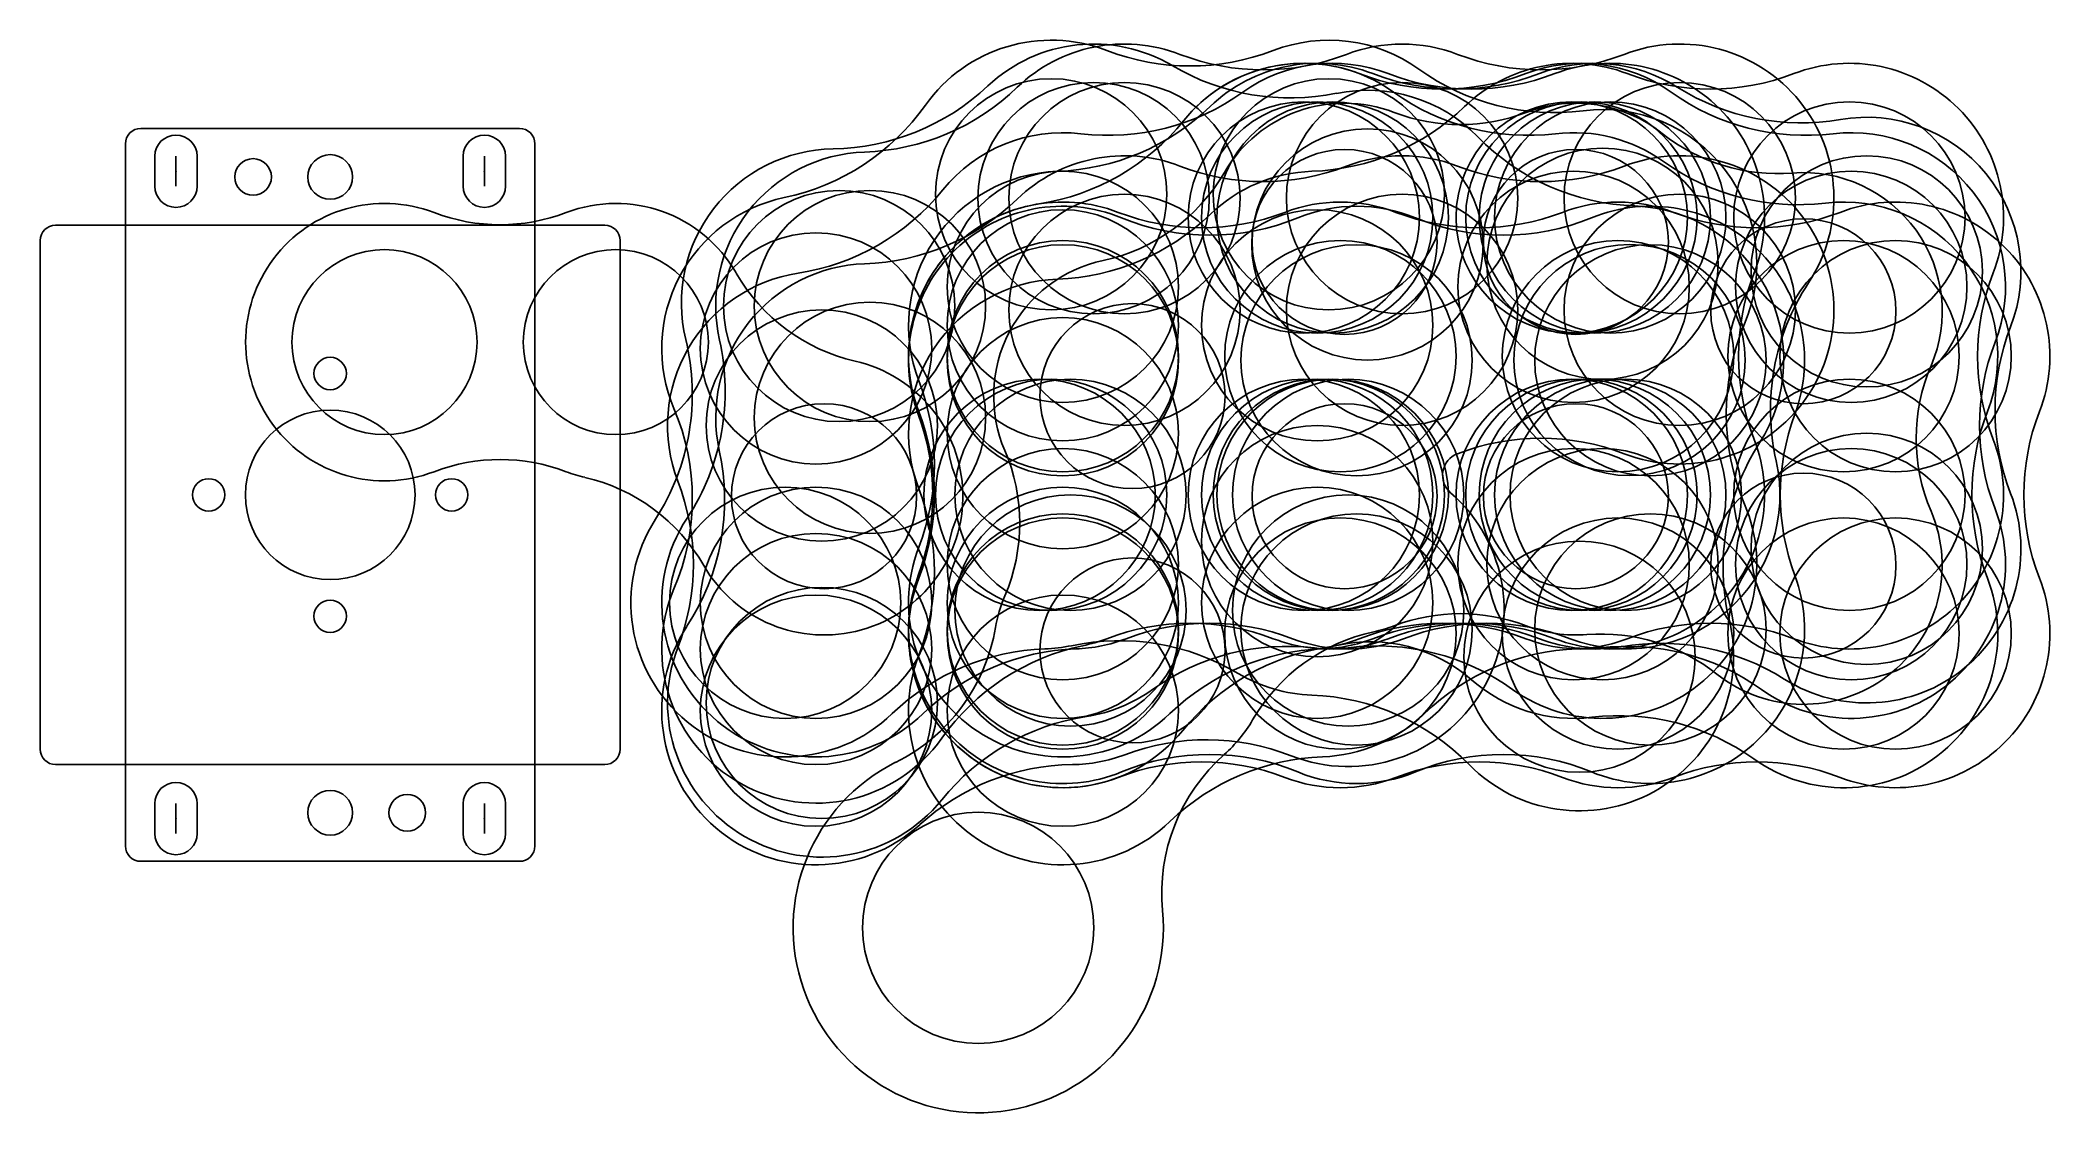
# Model space of a CAD drawing. Header units: millimetres. Extents: x -122 to 139, y 6 to 145.
import ezdxf

# ---------------------------------------------------------------- set-up
doc = ezdxf.new("R2010")
doc.units = ezdxf.units.MM
doc.header["$PDSIZE"] = -1
doc.linetypes.add('CENTERX2', pattern=[20.32, 12.7, -2.54, 2.54, -2.54])

msp = doc.modelspace()

# ---------------------------------------------------------------- linework, layer by layer
at = {"color": 7, "linetype": 'Continuous'}
for p, q in [((-108.59, 133.59), (-84.04, 133.59)), ((-84.04, 133.59), (-59.49, 133.59)), ((-110.59, 40.49), (-110.59, 131.59)), ((-57.49, 131.59), (-57.49, 40.49)), ((-106.79, 129.98), (-106.79, 126.1)), ((-101.29, 129.98), (-101.29, 126.1)), ((-66.79, 129.98), (-66.79, 126.1)), ((-61.29, 129.98), (-61.29, 126.1)), ((-48.44, 121.04), (-119.64, 121.04)), ((-121.64, 119.04), (-121.64, 53.04)), ((-46.44, 86.04), (-46.44, 119.04)), ((62.14, 91.38), (62.16, 91.38)), ((-46.44, 53.04), (-46.44, 86.04)), ((-119.64, 51.04), (-48.44, 51.04)), ((-106.79, 42.1), (-106.79, 45.98)), ((-101.29, 42.1), (-101.29, 45.98)), ((-66.79, 42.1), (-66.79, 45.98)), ((-61.29, 42.1), (-61.29, 45.98)), ((-59.49, 38.49), (-108.59, 38.49))]:
    msp.add_line(p, q, dxfattribs=at)
at = {"color": 7, "linetype": 'CENTERX2'}
for p, q in [((-104.04, 129.98), (-104.04, 126.1)), ((-64.04, 129.98), (-64.04, 126.1)), ((-104.04, 42.1), (-104.04, 45.98)), ((-64.04, 42.1), (-64.04, 45.98))]:
    msp.add_line(p, q, dxfattribs=at)
at = {"color": 7, "linetype": 'Continuous'}
for centre, radius in [((9.46, 125.04), 15), ((14.96, 124.54), 15), ((18.96, 124.54), 15), ((45.46, 125.04), 15), ((54.96, 124.54), 15), ((90.96, 124.54), 15), ((42.21, 122.04), 15), ((42.21, 122.04), 15), ((43.96, 122.04), 15), ((45.96, 122.04), 15), ((76.96, 122.04), 15), ((78.21, 122.04), 15), ((79.96, 122.04), 15), ((81.96, 122.04), 15), ((112.96, 122.04), 15), ((50.46, 118.54), 15), ((47.5, 118.86), 12), ((77.5, 118.86), 12), ((80.96, 116.04), 15), ((-94.04, 127.29), 2.38), ((-84.04, 127.29), 2.9), ((10.96, 113.04), 15), ((77.21, 113.04), 15), ((113.21, 113.04), 15), ((115.21, 115.04), 15), ((-18.04, 110.54), 15), ((-14.04, 110.54), 15), ((10.96, 108.04), 15), ((18.96, 110.04), 15), ((43.96, 108.04), 15), ((54.96, 110.04), 15), ((90.96, 110.04), 15), ((-21.04, 105.04), 15), ((107, 109.86), 12), ((-77, 105.86), 12), ((-47, 105.86), 12), ((10.96, 104.04), 15), ((10.96, 104.04), 15), ((10.96, 104.04), 15), ((10.96, 103.5), 15), ((46.96, 104.04), 15), ((49.06, 103.5), 15), ((82.96, 104.04), 15), ((84.46, 103.54), 15), ((87.16, 103.5), 15), ((112.21, 104.04), 15), ((118.96, 104.04), 15), ((-20.29, 95.04), 15), ((-14.04, 96.04), 15), ((20, 98.86), 12), ((10.96, 94.04), 15), ((-84.04, 101.79), 2.1), ((7.96, 86.04), 15), ((9.46, 86.04), 15), ((11.96, 86.04), 15), ((42.21, 86.04), 15), ((42.21, 86.04), 15), ((43.96, 86.04), 15), ((45.46, 86.04), 15), ((45.96, 86.04), 15), ((47.96, 86.04), 15), ((76.96, 86.04), 15), ((78.21, 86.04), 15), ((79.96, 86.04), 15), ((81.96, 86.04), 15), ((83.96, 86.04), 15), ((112.96, 86.04), 15), ((-84.04, 86.04), 11), ((-84.04, 86.04), 11), ((-84.04, 86.04), 11), ((-84.04, 86.04), 11), ((-84.04, 86.04), 11), ((-84.04, 86.04), 11), ((-84.04, 86.04), 11), ((-84.04, 86.04), 11), ((-84.04, 86.04), 11), ((-84.04, 86.04), 11), ((-84.04, 86.04), 11), ((-84.04, 86.04), 11), ((-84.04, 86.04), 11), ((-84.04, 86.04), 11), ((-84.04, 86.04), 11), ((-84.04, 86.04), 11), ((-84.04, 86.04), 11), ((-84.04, 86.04), 11), ((-84.04, 86.04), 11), ((-84.04, 86.04), 11), ((-84.04, 86.04), 11), ((-84.04, 86.04), 11), ((-84.04, 86.04), 11), ((-20, 85.86), 12), ((47.5, 85.86), 12), ((77.5, 85.86), 12), ((43.96, 80.04), 15), ((115.21, 79.04), 15), ((10.96, 77.04), 15), ((77.21, 77.04), 15), ((80.96, 77.04), 15), ((113.21, 77.04), 15), ((107, 76.86), 12), ((-99.79, 86.04), 2.1), ((-68.29, 86.04), 2.1), ((-25.04, 72.04), 15), ((-21.04, 72.04), 15), ((10.96, 72.04), 15), ((11.96, 71.04), 15), ((43.96, 72.04), 15), ((47.96, 71.04), 15), ((10.96, 68.58), 15), ((49.06, 68.58), 15), ((87.16, 68.58), 15), ((-21.04, 66.04), 15), ((10.96, 68.04), 15), ((10.96, 68.04), 15), ((10.96, 68.04), 15), ((46.96, 68.04), 15), ((82.96, 68.04), 15), ((112.21, 68.04), 15), ((118.96, 68.04), 15), ((77.96, 65.04), 15), ((20, 65.86), 12), ((-21.04, 58.04), 15), ((-20.29, 59.04), 15), ((10.96, 58.04), 15), ((-84.04, 70.29), 2.1), ((-84.04, 44.79), 2.9), ((-74.04, 44.79), 2.38), ((0, 29.86), 15)]:
    msp.add_circle(centre, radius, dxfattribs=at)
for centre, radius, start, end in [((9.46, 125.04), 20, 68.8998, 144.6451), ((14.96, 124.54), 20, 59.3045, 133.2995), ((18.96, 124.54), 20, 68.8998, 133.9949), ((27.46, 171.69), 30, 248.8998, 291.1002), ((45.46, 125.04), 20, 54.2907, 111.1002), ((54.96, 124.54), 20, 68.8998, 111.1002), ((90.96, 124.54), 20, 326.659, 111.1002), ((40.48, 167.54), 30, 239.3045, 281.5092), ((36.96, 171.19), 30, 248.8998, 291.1002), ((42.21, 122.04), 20, 68.8998, 141.081), ((42.21, 122.04), 20, 54.3939, 141.081), ((43.96, 122.04), 20, 68.8998, 133.9949), ((45.96, 122.04), 20, 68.8998, 125.6061), ((74.64, 165.64), 30, 234.2907, 277.2574), ((72.96, 171.19), 30, 248.8998, 291.1002), ((76.96, 122.04), 20, 68.8998, 133.9949), ((78.21, 122.04), 20, 54.3939, 111.1002), ((79.96, 122.04), 20, 57.7059, 111.1002), ((81.96, 122.04), 20, 338.8998, 111.1002), ((112.96, 122.04), 20, 338.8998, 111.1002), ((-19.33, 160.93), 30, 270.9664, 313.2995), ((-15.77, 160.51), 30, 271.9825, 313.9949), ((16.85, 162.69), 30, 263.2354, 305.6061), ((50.46, 118.54), 20, 44.3786, 101.5092), ((60.21, 168.69), 30, 248.8998, 291.1002), ((61.96, 168.69), 30, 248.8998, 291.1002), ((63.96, 168.69), 30, 248.8998, 291.1002), ((71.32, 162.69), 30, 234.3939, 276.7646), ((94.96, 168.69), 30, 248.8998, 291.1002), ((107.32, 162.69), 30, 234.3939, 276.7646), ((106.67, 164.31), 30, 237.7059, 279.8306), ((-31.32, 153.97), 30, 281.8636, 324.6451), ((9.23, 158.01), 30, 271.9825, 313.9949), ((47.5, 118.86), 18, 69.0752, 149.9063), ((42.23, 158.01), 30, 271.9825, 313.9949), ((62.5, 158.09), 24, 249.0752, 290.9248), ((77.5, 118.86), 18, 51.4926, 110.9248), ((80.96, 116.04), 20, 337.0455, 97.2574), ((-108.59, 131.59), 2, 90, 180), ((-59.49, 131.59), 2, 0, 90), ((10.96, 113.04), 20, 83.2354, 141.081), ((3.3, 153.45), 30, 278.8029, 321.081), ((3.3, 153.45), 30, 278.8029, 321.081), ((77.21, 113.04), 20, 54.3939, 96.7646), ((103.65, 151.72), 24, 231.4926, 274.5751), ((113.21, 113.04), 20, 338.8998, 96.7646), ((115.21, 115.04), 20, 338.8998, 99.8306), ((-104.04, 129.98), 2.75, 0, 180), ((-64.04, 129.98), 2.75, 0, 180), ((-18.49, 110.94), 20, 90.9664, 193.6685), ((-14.04, 110.54), 20, 91.9825, 192.7313), ((86.19, 153.51), 30, 224.3786, 268.0095), ((10.96, 108.04), 20, 91.9825, 201.1002), ((18.96, 110.04), 20, 68.8998, 133.9949), ((11.16, 139.92), 24, 282.1484, 329.9063), ((36.96, 156.69), 30, 248.8998, 291.1002), ((43.96, 108.04), 20, 91.9825, 133.9949), ((54.96, 110.04), 20, 68.8998, 111.1002), ((72.96, 156.69), 30, 248.8998, 291.1002), ((90.96, 110.04), 20, 248.8998, 111.1002), ((106.32, 153.69), 30, 234.3939, 276.7646), ((107, 109.86), 18, 336.8676, 94.5751), ((-104.04, 126.1), 2.75, 180, 0), ((-64.04, 126.1), 2.75, 180, 0), ((-27.95, 144.45), 30, 278.8029, 321.081), ((-77, 105.86), 18, 69.0752, 290.9248), ((-62, 145.09), 24, 249.0752, 290.9248), ((-47, 105.86), 18, 29.8925, 110.9248), ((-21.04, 105.04), 20, 101.8636, 202.9545), ((-15.77, 146.01), 30, 271.9825, 313.9949), ((10.96, 104.04), 20, 68.8998, 201.1002), ((10.96, 104.04), 20, 98.8029, 201.1002), ((10.96, 104.04), 20, 98.8029, 201.1002), ((10.96, 103.5), 20, 67.6044, 200.4414), ((28.96, 150.69), 30, 248.8998, 291.1002), ((46.96, 104.04), 20, 68.8998, 111.1002), ((49.06, 103.5), 20, 67.6044, 112.3956), ((64.96, 150.69), 30, 248.8998, 291.1002), ((82.96, 104.04), 20, 68.8998, 111.1002), ((87.16, 103.5), 20, 339.5586, 112.3956), ((84.46, 103.54), 20, 327.4346, 88.0095), ((100.96, 150.69), 30, 248.8998, 291.1002), ((112.21, 104.04), 20, 338.8998, 96.7646), ((118.96, 104.04), 20, 338.8998, 111.1002), ((-119.64, 119.04), 2, 90, 180), ((-48.44, 119.04), 2, 0, 90), ((9.23, 144.01), 30, 271.9825, 313.9949), ((30.01, 149.73), 30, 247.6044, 292.3956), ((68.11, 149.73), 30, 247.6044, 292.3956), ((-20.29, 95.04), 20, 98.8029, 201.1002), ((-14.04, 96.04), 20, 91.9825, 192.2928), ((-10.59, 126.79), 24, 209.8925, 257.0498), ((20, 98.86), 18, 102.1484, 203.1324), ((128.6, 104.04), 30, 158.8998, 201.1002), ((159.6, 104.04), 30, 158.8998, 201.1002), ((10.96, 94.04), 20, 91.9825, 201.1002), ((132.73, 97.06), 30, 146.659, 192.7313), ((127, 96.54), 30, 157.0455, 202.9545), ((161.85, 97.04), 30, 158.8998, 201.1002), ((-67.08, 99.12), 30, 327.2061, 13.6685), ((-62.81, 99.52), 30, 326.659, 12.7313), ((159.85, 95.04), 30, 158.8998, 201.1002), ((-20, 85.86), 18, 209.8925, 77.0498), ((145.62, 93.36), 24, 156.8676, 203.1324), ((-35.69, 90.04), 30, 338.8998, 21.1002), ((-67.08, 85.54), 30, 337.0455, 22.9545), ((-35.9, 86.04), 30, 339.5586, 20.4414), ((-35.69, 86.04), 30, 338.8998, 21.1002), ((-35.69, 86.04), 30, 338.8998, 21.1002), ((-35.69, 86.04), 30, 338.8998, 21.1002), ((134.01, 86.04), 30, 159.5586, 200.4414), ((158.85, 86.04), 30, 158.8998, 201.1002), ((165.6, 86.04), 30, 158.8998, 201.1002), ((-62.9, 85.4), 30, 326.8322, 12.2928), ((-18.62, 82.36), 24, 336.8676, 23.1324), ((63.22, 88.58), 3, 111.057, 228.9626), ((72.96, 63.39), 30, 68.8998, 111.1002), ((81.96, 86.04), 20, 248.8998, 21.1002), ((126.59, 76.63), 30, 147.4346, 193.3995), ((112.96, 86.04), 20, 248.8998, 21.1002), ((-62, 66.63), 24, 69.0752, 110.9248), ((-47, 105.86), 18, 249.0752, 257.0498), ((83.96, 86.04), 20, 248.8998, 12.7313), ((-56.41, 64.92), 24, 29.8925, 77.0498), ((-66.94, 77.04), 30, 338.8998, 21.1002), ((-35.69, 76.04), 30, 338.8998, 21.1002), ((47.96, 71.04), 20.25, 248.586, 48.9626), ((115.21, 79.04), 20, 237.7059, 21.1002), ((80.96, 77.04), 20, 234.2907, 22.9545), ((107, 76.86), 18, 231.4926, 23.1324), ((113.21, 77.04), 20, 234.3939, 21.1002), ((-25.04, 72.04), 20, 147.2061, 313.9949), ((-21.04, 72.04), 20, 146.659, 313.9949), ((10.96, 72.04), 20, 158.8998, 313.9949), ((-21.04, 66.04), 20, 157.0455, 324.6451), ((10.96, 68.58), 20, 159.5586, 292.3956), ((10.96, 68.04), 20, 158.8998, 321.081), ((10.96, 68.04), 20, 158.8998, 291.1002), ((10.96, 68.04), 20, 158.8998, 321.081), ((87.16, 68.58), 20, 247.6044, 20.4414), ((112.21, 68.04), 20, 234.3939, 21.1002), ((118.96, 68.04), 20, 248.8998, 21.1002), ((20, 65.86), 18, 156.8676, 170.4674), ((62.5, 46.63), 24, 69.0752, 110.9248), ((-21.04, 58.04), 20, 146.8322, 312.2754), ((-21.42, 72.81), 24, 296.5034, 350.4674), ((27.46, 39.39), 30, 68.8998, 111.1002), ((29.96, 39.39), 30, 68.8998, 111.1002), ((56.34, 44.8), 24, 102.1484, 149.9063), ((60.21, 39.39), 30, 68.8998, 111.1002), ((61.96, 39.39), 30, 68.8998, 111.1002), ((47.5, 85.86), 18, 282.1484, 290.9248), ((63.96, 39.39), 30, 68.8998, 111.1002), ((65.96, 39.39), 30, 68.8998, 111.1002), ((77.96, 65.04), 20, 224.3786, 13.3995), ((77.5, 85.86), 18, 249.0752, 274.5751), ((80.85, 43.99), 24, 51.4926, 94.5751), ((94.96, 39.39), 30, 68.8998, 111.1002), ((-20.29, 59.04), 20, 158.8998, 321.081), ((9.69, 36.07), 30, 91.9825, 133.9949), ((10.96, 58.04), 20, 158.8998, 313.9949), ((13.69, 36.07), 30, 91.9825, 133.9949), ((19.74, 37.11), 30, 101.8636, 144.6451), ((7.96, 86.04), 20, 271.9825, 281.9432), ((18.3, 37.12), 30, 59.1322, 101.9432), ((11.96, 86.04), 20, 271.9825, 291.1002), ((9.46, 86.04), 20, 281.8636, 291.1002), ((40.07, 36.39), 30, 83.2354, 125.6061), ((45.69, 36.07), 30, 91.9825, 133.9949), ((49.86, 36.63), 30, 98.8029, 141.081), ((49.86, 36.63), 30, 98.8029, 141.081), ((45.46, 86.04), 20, 248.8998, 277.2574), ((47.96, 86.04), 20, 248.8998, 291.1002), ((45.96, 86.04), 20, 263.2354, 291.1002), ((43.96, 86.04), 20, 271.9825, 291.1002), ((42.21, 86.04), 20, 278.8029, 291.1002), ((42.21, 86.04), 20, 278.8029, 282.4341), ((50.82, 46.98), 20, 48.7243, 102.4341), ((51.77, 36.44), 30, 54.2907, 97.2574), ((78.69, 36.07), 30, 91.9825, 133.9949), ((78.21, 86.04), 20, 248.8998, 276.7646), ((79.96, 86.04), 20, 248.8998, 279.8306), ((76.96, 86.04), 20, 271.9825, 291.1002), ((84.1, 36.39), 30, 54.3939, 96.7646), ((88.49, 36.78), 30, 57.7059, 99.8306), ((43.96, 80.04), 20, 239.1322, 268.0095), ((10.96, 77.04), 20, 278.8029, 305.6061), ((42.22, 30.07), 30, 44.3786, 88.0095), ((77.21, 77.04), 20, 228.7243, 276.7646), ((43.96, 72.04), 20, 271.9825, 313.9949), ((83.1, 27.39), 30, 54.3939, 96.7646), ((18.61, 27.63), 30, 98.8029, 141.081), ((20, 65.86), 18, 311.4234, 329.9063), ((-119.64, 53.04), 2, 180, 270), ((-48.44, 53.04), 2, 270, 0), ((11.96, 71.04), 20, 270.7274, 290.6759), ((30.01, 22.35), 30, 67.6044, 112.3956), ((29.61, 24.26), 30, 68.586, 110.6759), ((47.79, 34.36), 24, 131.4234, 185.3874), ((68.11, 22.35), 30, 67.6044, 112.3956), ((0, 29.86), 24, 116.5034, 5.3874), ((12.59, 21.05), 30, 90.7274, 132.2754), ((28.96, 21.39), 30, 68.8998, 111.1002), ((45.69, 22.07), 30, 91.9825, 133.9949), ((49.06, 68.58), 20, 247.6044, 292.3956), ((64.96, 21.39), 30, 68.8998, 111.1002), ((100.96, 21.39), 30, 68.8998, 111.1002), ((-104.04, 45.98), 2.75, 0, 180), ((-64.04, 45.98), 2.75, 0, 180), ((46.96, 68.04), 20, 248.8998, 291.1002), ((82.96, 68.04), 20, 248.8998, 291.1002), ((-104.04, 42.1), 2.75, 180, 0), ((-64.04, 42.1), 2.75, 180, 0), ((-108.59, 40.49), 2, 180, 270), ((-59.49, 40.49), 2, 270, 0)]:
    msp.add_arc(centre, radius, start, end, dxfattribs=at)
for p in [(-104.04, 128.04), (-64.04, 128.04), (-104.04, 44.04), (-64.04, 44.04)]:
    msp.add_point(p, dxfattribs=at)

doc.saveas('drawing.dxf')
